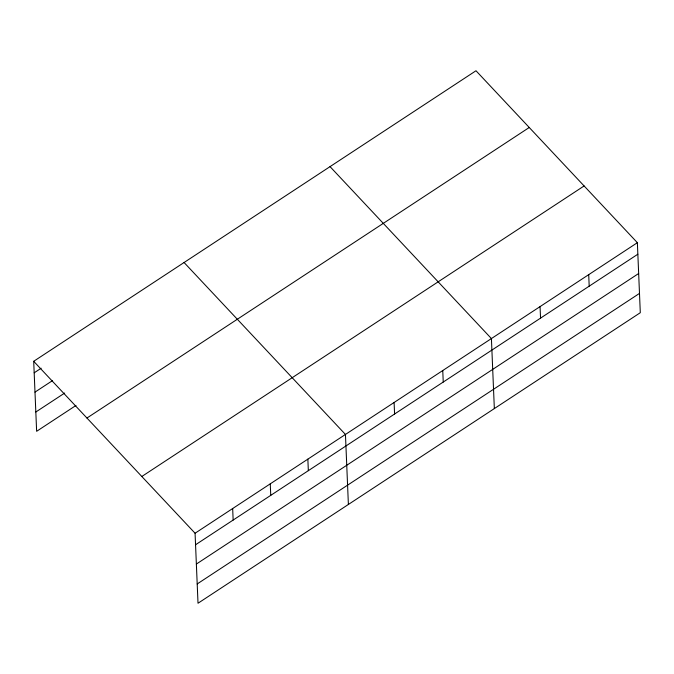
<?xml version="1.0" encoding="UTF-8"?>
<svg xmlns="http://www.w3.org/2000/svg" width="674" height="674" viewBox="0 0 674 674"><rect width="100%" height="100%" fill="white"/><g stroke="black" fill="none" stroke-linecap="round" stroke-linejoin="round"><path stroke-width="1.01" d="M33.7 361.298L475.987 70.753L637.368 242.691L640.3 312.702L198.013 603.247L195.072 533.235L33.7 361.298L36.632 431.309L75.977 405.462M34.18 372.815L41.173 368.223M34.989 392.116L52.479 380.633M35.823 412.008L64.679 393.052M86.954 418.032L529.242 127.496M141.818 476.493L584.114 185.948M195.072 533.235L637.368 242.691M195.561 544.752L637.848 254.208M196.37 564.054L638.657 273.509M197.204 583.945L639.491 293.401M330.033 166.63L491.413 338.567L494.345 408.587M184.078 262.515L345.45 434.452L348.391 504.464M588.714 274.647L589.194 286.164M540.059 306.611L540.548 318.128M442.759 370.531L443.239 382.048M394.105 402.488L394.585 414.005M307.858 459.146L308.338 470.663M270.266 483.839L270.746 495.356M232.673 508.541L233.153 520.058"/></g></svg>
